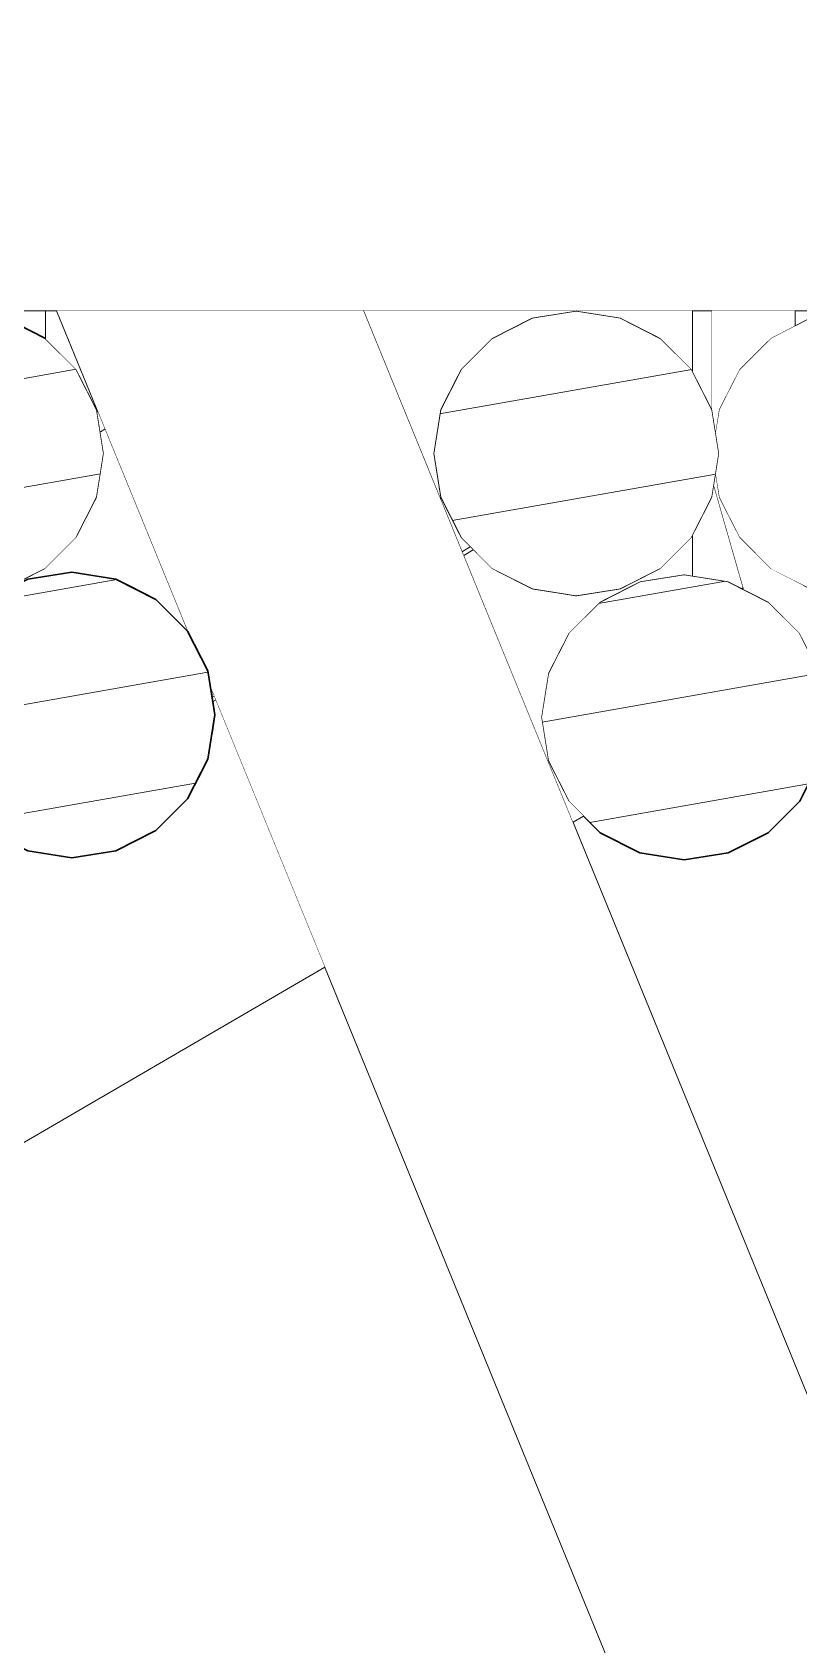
# Model space of a CAD drawing. Header units: millimetres. Extents: x -71878 to 121433, y -67383 to 83273.
# Drawn here: x 14407 to 14729, y -63383 to -62705 of the extents above; entities that cross this region are included whole.
import ezdxf

# ---------------------------------------------------------------- set-up
doc = ezdxf.new("R2010")
doc.units = ezdxf.units.MM
doc.header["$MEASUREMENT"] = 0
doc.set_wipeout_variables(frame=1)
doc.linetypes.add('Wipeout_Contour', pattern=[1000, 0, -1000])
for name, color, linetype in [('COLUMNAS', 7, 'Continuous'), ('Gradas', 7, 'Continuous'), ('Vigas', 7, 'Continuous')]:
    doc.layers.add(name, color=color, linetype=linetype)
for name, color, linetype, lineweight, true_color in [('COLUMNAS_Pluma_Nº__23', 7, 'Continuous', 5, 0x646464), ('Gradas_Pluma_Nº__23', 7, 'Continuous', 5, 0x646464), ('Vigas_Pluma_Nº__23', 7, 'Continuous', 5, 0x646464)]:
    doc.layers.add(name, color=color, linetype=linetype, lineweight=lineweight, true_color=true_color)
doc.layers.add('Vigas_Pluma_Nº__81', color=7, linetype='Continuous', lineweight=30)
pattern_1 = [(10, (-22368.785, -65222.404), (-7.81417, 44.31635), [])]

msp = doc.modelspace()

# ---------------------------------------------------------------- hatches: boundary and pattern name
at = {"layer": 'Vigas', "linetype": 'Continuous', "lineweight": 0, "true_color": 0xffffff}
h = msp.add_hatch(dxfattribs=at)
h.set_pattern_fill('WOOD_0001', style=0, pattern_type=2)
h.set_pattern_definition(pattern_1)
h.paths.add_polyline_path([(14437.246, -62882.404), (14434.309, -62863.863), (14425.787, -62847.137), (14412.513, -62833.863), (14395.787, -62825.341), (14377.246, -62822.404), (14358.705, -62825.341), (14341.979, -62833.863), (14328.705, -62847.137), (14320.182, -62863.863), (14317.246, -62882.404), (14320.182, -62900.945), (14328.705, -62917.671), (14341.979, -62930.945), (14358.705, -62939.468), (14377.246, -62942.404), (14395.787, -62939.468), (14412.513, -62930.945), (14425.787, -62917.671), (14434.309, -62900.945)])
h = msp.add_hatch(dxfattribs=at)
h.set_pattern_fill('WOOD_0001', style=0, pattern_type=2)
h.set_pattern_definition(pattern_1)
h.paths.add_polyline_path([(14695.695, -62882.404), (14692.758, -62863.863), (14684.236, -62847.137), (14670.962, -62833.863), (14654.236, -62825.341), (14635.695, -62822.404), (14617.154, -62825.341), (14600.428, -62833.863), (14587.154, -62847.137), (14578.632, -62863.863), (14575.695, -62882.404), (14578.632, -62900.945), (14587.154, -62917.671), (14600.428, -62930.945), (14617.154, -62939.468), (14635.695, -62942.404), (14654.236, -62939.468), (14670.962, -62930.945), (14684.236, -62917.671), (14692.758, -62900.945)])
h = msp.add_hatch(dxfattribs=at)
h.set_pattern_fill('WOOD_0001', style=0, pattern_type=2)
h.set_pattern_definition(pattern_1)
h.paths.add_polyline_path([(14621.013, -62993.223), (14623.949, -63011.764), (14632.471, -63028.49), (14645.745, -63041.764), (14662.472, -63050.286), (14681.013, -63053.223), (14699.554, -63050.286), (14716.28, -63041.764), (14729.554, -63028.49), (14738.076, -63011.764), (14741.013, -62993.223), (14738.076, -62974.682), (14729.554, -62957.956), (14716.28, -62944.682), (14699.554, -62936.16), (14681.013, -62933.223), (14662.472, -62936.16), (14645.745, -62944.682), (14632.471, -62957.956), (14623.949, -62974.682)])

# ---------------------------------------------------------------- linework, layer by layer
at = {"layer": 'Vigas_Pluma_Nº__81', "linetype": 'Continuous', "flags": 128}
for points in [[(14317.246, -62882.404), (14320.182, -62900.945), (14328.705, -62917.671), (14341.979, -62930.945), (14358.705, -62939.468), (14377.246, -62942.404), (14395.787, -62939.468), (14412.513, -62930.945), (14425.787, -62917.671), (14434.309, -62900.945), (14437.246, -62882.404), (14434.309, -62863.863), (14425.787, -62847.137), (14412.513, -62833.863), (14395.787, -62825.341), (14377.246, -62822.404), (14358.705, -62825.341), (14341.979, -62833.863), (14328.705, -62847.137), (14320.182, -62863.863)], [(14578.632, -62900.945), (14587.154, -62917.671), (14600.428, -62930.945), (14617.154, -62939.468), (14635.695, -62942.404), (14654.236, -62939.468), (14670.962, -62930.945), (14684.236, -62917.671), (14692.758, -62900.945), (14695.695, -62882.404), (14692.758, -62863.863), (14684.236, -62847.137), (14670.962, -62833.863), (14654.236, -62825.341), (14635.695, -62822.404), (14617.154, -62825.341), (14600.428, -62833.863), (14587.154, -62847.137), (14578.632, -62863.863), (14575.695, -62882.404)], [(14623.949, -63011.764), (14632.471, -63028.49), (14645.745, -63041.764), (14662.472, -63050.286), (14681.013, -63053.223), (14699.554, -63050.286), (14716.28, -63041.764), (14729.554, -63028.49), (14738.076, -63011.764), (14741.013, -62993.223), (14738.076, -62974.682), (14729.554, -62957.956), (14716.28, -62944.682), (14699.554, -62936.16), (14681.013, -62933.223), (14662.472, -62936.16), (14645.745, -62944.682), (14632.471, -62957.956), (14623.949, -62974.682), (14621.013, -62993.223)]]:
    msp.add_lwpolyline(points, close=True, dxfattribs=at)

# ---------------------------------------------------------------- next in the draw order: wipeouts: each hides what was drawn before it
at = {"color": 254, "linetype": 'Wipeout_Contour', "lineweight": 0, "ltscale": 184333.591152}
msp.add_wipeout([(14412.758, -62834.109), (14425.787, -62847.137), (14434.309, -62863.863), (14417.368, -62822.404), (14412.758, -62822.404)], dxfattribs=at).dxf.layer = 'Gradas'
at = {"color": 254, "linetype": 'Wipeout_Contour', "lineweight": 0, "ltscale": 148535.952728}
msp.add_wipeout([(14684.504, -62822.404), (14684.504, -62847.663), (14692.758, -62863.863), (14692.758, -62822.404)], dxfattribs=at).dxf.layer = 'Gradas'

# ---------------------------------------------------------------- next in the draw order: linework, layer by layer
at = {"layer": 'Gradas_Pluma_Nº__23', "linetype": 'Continuous'}
for p, q in [((14412.758, -62834.109), (14412.758, -62822.404)), ((14692.758, -62863.863), (14692.758, -62822.404))]:
    msp.add_line(p, q, dxfattribs=at)

# ---------------------------------------------------------------- next in the draw order: wipeouts: each hides what was drawn before it
at = {"color": 254, "linetype": 'Wipeout_Contour', "lineweight": 0, "ltscale": 110636.382917}
msp.add_wipeout([(14434.309, -62863.863), (14434.501, -62865.074), (14434.804, -62865.074)], dxfattribs=at).dxf.layer = 'Gradas'

# ---------------------------------------------------------------- next in the draw order: linework, layer by layer
at = {"layer": 'Gradas_Pluma_Nº__23', "linetype": 'Continuous'}
msp.add_line((14434.501, -62865.074), (14434.804, -62865.074), dxfattribs=at)

# ---------------------------------------------------------------- next in the draw order: wipeouts: each hides what was drawn before it
at = {"color": 254, "linetype": 'Wipeout_Contour', "lineweight": 0, "ltscale": 818182.584401}
msp.add_wipeout([(14695.695, -62863.863), (14694.227, -62873.134), (14695.695, -62882.404), (14694.227, -62891.675), (14695.695, -62900.945), (14704.217, -62917.671), (14717.491, -62930.945), (14734.217, -62939.468), (14752.758, -62942.404), (14771.299, -62939.468), (14788.025, -62930.945), (14801.299, -62917.671), (14809.822, -62900.945), (14812.758, -62882.404), (14809.822, -62863.863), (14801.299, -62847.137), (14788.025, -62833.863), (14771.299, -62825.341), (14752.758, -62822.404), (14734.217, -62825.341), (14717.491, -62833.863), (14704.217, -62847.137)], dxfattribs=at).dxf.layer = 'Vigas'

# ---------------------------------------------------------------- next in the draw order: linework, layer by layer
at = {"layer": 'Vigas_Pluma_Nº__23', "linetype": 'Continuous'}
for p, q in [((14734.217, -62825.341), (14717.491, -62833.863)), ((14717.491, -62833.863), (14704.217, -62847.137)), ((14704.217, -62847.137), (14695.695, -62863.863)), ((14695.695, -62863.863), (14694.227, -62873.134)), ((14694.227, -62891.675), (14695.695, -62900.945)), ((14695.695, -62900.945), (14704.217, -62917.671)), ((14704.217, -62917.671), (14717.491, -62930.945)), ((14717.491, -62930.945), (14734.217, -62939.468))]:
    msp.add_line(p, q, dxfattribs=at)

# ---------------------------------------------------------------- next in the draw order: wipeouts: each hides what was drawn before it
at = {"color": 254, "linetype": 'Wipeout_Contour', "lineweight": 0, "ltscale": 372174.186369}
msp.add_wipeout([(14714.415, -62927.869), (14720.424, -62948.827), (14729.554, -62957.956), (14738.076, -62974.682), (14741.013, -62993.223), (14738.217, -63010.876), (15007.984, -63951.667), (15054.281, -64064.965), (14731.093, -62937.876), (14717.491, -62930.945)], dxfattribs=at).dxf.layer = 'COLUMNAS'
at = {"color": 254, "linetype": 'Wipeout_Contour', "lineweight": 0, "ltscale": 129542.412977}
msp.add_wipeout([(3263.42, -62822.404), (16584.026, -62822.404), (16584.026, -62819.468), (3263.42, -62819.468)], dxfattribs=at).dxf.layer = 'Vigas'

# ---------------------------------------------------------------- next in the draw order: wipeouts: each hides what was drawn before it
at = {"color": 254, "linetype": 'Wipeout_Contour', "lineweight": 0, "ltscale": 222901.971034}
msp.add_wipeout([(14700.575, -62910.524), (14709.359, -62941.156), (14716.28, -62944.682), (14720.424, -62948.827), (14714.415, -62927.869), (14704.217, -62917.671)], dxfattribs=at).dxf.layer = 'COLUMNAS'
at = {"color": 254, "linetype": 'Wipeout_Contour', "lineweight": 0, "ltscale": 129544.190008}
msp.add_wipeout([(3263.42, -62819.468), (16584.026, -62819.468), (16584.026, -62810.946), (3263.42, -62810.946)], dxfattribs=at).dxf.layer = 'Vigas'

# ---------------------------------------------------------------- next in the draw order: linework, layer by layer
at = {"layer": 'Vigas_Pluma_Nº__23', "linetype": 'Continuous'}
msp.add_line((16584.026, -62822.404), (3263.42, -62822.404), dxfattribs=at)

# ---------------------------------------------------------------- next in the draw order: wipeouts: each hides what was drawn before it
at = {"color": 254, "linetype": 'Wipeout_Contour', "lineweight": 0, "ltscale": 222843.556557}
msp.add_wipeout([(14693.476, -62896.417), (14705.781, -62939.333), (14709.359, -62941.156), (14700.575, -62910.524), (14695.695, -62900.945), (14694.227, -62891.675)], dxfattribs=at).dxf.layer = 'COLUMNAS'
at = {"color": 254, "linetype": 'Wipeout_Contour', "lineweight": 0, "ltscale": 129547.581528}
msp.add_wipeout([(16584.026, -62797.671), (3263.42, -62797.671), (3263.42, -62810.945), (16584.026, -62810.945)], dxfattribs=at).dxf.layer = 'Vigas'

# ---------------------------------------------------------------- next in the draw order: linework, layer by layer
at = {"layer": 'COLUMNAS_Pluma_Nº__23', "linetype": 'Continuous'}
msp.add_line((14693.476, -62896.417), (14705.781, -62939.333), dxfattribs=at)

# ---------------------------------------------------------------- next in the draw order: wipeouts: each hides what was drawn before it
at = {"color": 254, "linetype": 'Wipeout_Contour', "lineweight": 0, "ltscale": 129552.273769}
msp.add_wipeout([(3263.42, -62797.672), (16584.026, -62797.672), (16584.026, -62780.945), (3263.42, -62780.945)], dxfattribs=at).dxf.layer = 'Vigas'

# ---------------------------------------------------------------- next in the draw order: wipeouts: each hides what was drawn before it
at = {"color": 254, "linetype": 'Wipeout_Contour', "lineweight": 0, "ltscale": 149393.337749}
msp.add_wipeout([(14537.418, -62822.404), (14524.34, -62822.404), (15341.593, -64822.404), (15354.671, -64822.404)], dxfattribs=at).dxf.layer = 'COLUMNAS'
at = {"color": 254, "linetype": 'Wipeout_Contour', "lineweight": 0, "ltscale": 129557.825764}
msp.add_wipeout([(3263.42, -62762.404), (3263.42, -62780.945), (16584.026, -62780.945), (16584.026, -62762.404)], dxfattribs=at).dxf.layer = 'Vigas'

# ---------------------------------------------------------------- next in the draw order: wipeouts: each hides what was drawn before it
at = {"color": 254, "linetype": 'Wipeout_Contour', "lineweight": 0, "ltscale": 149332.792613}
msp.add_wipeout([(14524.34, -62822.404), (14507.113, -62822.404), (15324.366, -64822.404), (15341.593, -64822.404)], dxfattribs=at).dxf.layer = 'COLUMNAS'
at = {"color": 254, "linetype": 'Wipeout_Contour', "lineweight": 0, "ltscale": 129563.705318}
msp.add_wipeout([(16584.026, -62743.863), (3263.42, -62743.863), (3263.42, -62762.404), (16584.026, -62762.404)], dxfattribs=at).dxf.layer = 'Vigas'

# ---------------------------------------------------------------- next in the draw order: wipeouts: each hides what was drawn before it
at = {"color": 254, "linetype": 'Wipeout_Contour', "lineweight": 0, "ltscale": 149434.746809}
msp.add_wipeout([(14545.067, -62822.404), (14537.418, -62822.404), (15354.671, -64822.404), (15362.32, -64822.404)], dxfattribs=at).dxf.layer = 'COLUMNAS'
at = {"color": 254, "linetype": 'Wipeout_Contour', "lineweight": 0, "ltscale": 129569.336894}
msp.add_wipeout([(3263.42, -62743.863), (16584.026, -62743.863), (16584.026, -62727.137), (3263.42, -62727.137)], dxfattribs=at).dxf.layer = 'Vigas'

# ---------------------------------------------------------------- next in the draw order: wipeouts: each hides what was drawn before it
at = {"color": 254, "linetype": 'Wipeout_Contour', "lineweight": 0, "ltscale": 149259.037866}
msp.add_wipeout([(14487.423, -62822.404), (15304.676, -64822.404), (15324.366, -64822.404), (14507.113, -62822.404)], dxfattribs=at).dxf.layer = 'COLUMNAS'
at = {"color": 254, "linetype": 'Wipeout_Contour', "lineweight": 0, "ltscale": 129574.157953}
msp.add_wipeout([(16584.026, -62713.863), (3263.42, -62713.863), (3263.42, -62727.137), (16584.026, -62727.137)], dxfattribs=at).dxf.layer = 'Vigas'

# ---------------------------------------------------------------- next in the draw order: wipeouts: each hides what was drawn before it
at = {"color": 254, "linetype": 'Wipeout_Contour', "lineweight": 0, "ltscale": 149179.293267}
msp.add_wipeout([(14467.197, -62822.404), (15284.45, -64822.404), (15304.676, -64822.404), (14487.423, -62822.404)], dxfattribs=at).dxf.layer = 'COLUMNAS'
at = {"color": 254, "linetype": 'Wipeout_Contour', "lineweight": 0, "ltscale": 129577.678238}
msp.add_wipeout([(3263.42, -62705.341), (3263.42, -62713.863), (16584.026, -62713.863), (16584.026, -62705.341)], dxfattribs=at).dxf.layer = 'Vigas'

# ---------------------------------------------------------------- next in the draw order: wipeouts: each hides what was drawn before it
at = {"color": 254, "linetype": 'Wipeout_Contour', "lineweight": 0, "ltscale": 149101.364822}
msp.add_wipeout([(14448.416, -62822.404), (15265.669, -64822.404), (15284.45, -64822.404), (14467.197, -62822.404)], dxfattribs=at).dxf.layer = 'COLUMNAS'

# ---------------------------------------------------------------- next in the draw order: wipeouts: each hides what was drawn before it
at = {"color": 254, "linetype": 'Wipeout_Contour', "lineweight": 0, "ltscale": 149032.880642}
msp.add_wipeout([(14432.918, -62822.404), (15250.171, -64822.404), (15265.669, -64822.404), (14448.416, -62822.404)], dxfattribs=at).dxf.layer = 'COLUMNAS'

# ---------------------------------------------------------------- next in the draw order: wipeouts: each hides what was drawn before it
at = {"color": 254, "linetype": 'Wipeout_Contour', "lineweight": 0, "ltscale": 148980.544407}
msp.add_wipeout([(14432.918, -62822.404), (14422.219, -62822.404), (15239.472, -64822.404), (15250.171, -64822.404)], dxfattribs=at).dxf.layer = 'COLUMNAS'

# ---------------------------------------------------------------- next in the draw order: wipeouts: each hides what was drawn before it
at = {"color": 254, "linetype": 'Wipeout_Contour', "lineweight": 0, "ltscale": 259698.675297}
msp.add_wipeout([(14417.368, -62822.404), (14472.369, -62957.003), (14480.891, -62973.729), (14481.959, -62980.473), (15234.621, -64822.404), (15239.472, -64822.404), (14422.219, -62822.404)], dxfattribs=at).dxf.layer = 'COLUMNAS'

# ---------------------------------------------------------------- next in the draw order: linework, layer by layer
at = {"layer": 'COLUMNAS_Pluma_Nº__23', "linetype": 'Continuous'}
msp.add_line((14417.368, -62822.404), (14472.369, -62957.003), dxfattribs=at)

# ---------------------------------------------------------------- next in the draw order: wipeouts: each hides what was drawn before it
at = {"color": 254, "linetype": 'Wipeout_Contour', "lineweight": 0, "ltscale": 149452.966374}
msp.add_wipeout([(14546.538, -62822.404), (14545.067, -62822.404), (15362.32, -64822.404), (15363.791, -64822.404)], dxfattribs=at).dxf.layer = 'COLUMNAS'
at = {"color": 254, "linetype": 'Wipeout_Contour', "lineweight": 0, "ltscale": 180976.947314}
msp.add_wipeout([(14401.652, -63047.481), (12832.657, -63962.732), (12836.245, -63976.006), (14420.649, -63051.767), (14405.287, -63049.333)], dxfattribs=at).dxf.layer = 'Vigas'

# ---------------------------------------------------------------- next in the draw order: linework, layer by layer
at = {"layer": 'COLUMNAS_Pluma_Nº__23', "linetype": 'Continuous'}
for p, q in [((14546.538, -62822.404), (15363.791, -64822.404)), ((14481.959, -62980.473), (15234.621, -64822.404))]:
    msp.add_line(p, q, dxfattribs=at)

# ---------------------------------------------------------------- next in the draw order: wipeouts: each hides what was drawn before it
at = {"color": 254, "linetype": 'Wipeout_Contour', "lineweight": 0, "ltscale": 147521.519596}
msp.add_wipeout([(14435.621, -62872.144), (14435.805, -62873.308), (14437.714, -62872.195), (14437.276, -62871.124)], dxfattribs=at).dxf.layer = 'Vigas'

# ---------------------------------------------------------------- next in the draw order: wipeouts: each hides what was drawn before it
at = {"color": 254, "linetype": 'Wipeout_Contour', "lineweight": 0, "ltscale": 111009.810702}
msp.add_wipeout([(14572.154, -62822.404), (14546.538, -62822.404), (14551.468, -62834.471)], dxfattribs=at).dxf.layer = 'Vigas'
at = {"color": 254, "linetype": 'Wipeout_Contour', "lineweight": 0, "ltscale": 111437.460093}
msp.add_wipeout([(14713.024, -62822.404), (14692.758, -62822.404), (14692.758, -62834.902)], dxfattribs=at).dxf.layer = 'Vigas'
at = {"color": 254, "linetype": 'Wipeout_Contour', "lineweight": 0, "ltscale": 148511.397839}
msp.add_wipeout([(14684.504, -62838.524), (14678.895, -62841.796), (14684.236, -62847.137), (14684.504, -62847.663)], dxfattribs=at).dxf.layer = 'Vigas'
at = {"color": 254, "linetype": 'Wipeout_Contour', "lineweight": 0, "ltscale": 147518.666348}
msp.add_wipeout([(14434.501, -62865.074), (14435.621, -62872.144), (14437.276, -62871.124), (14434.804, -62865.074)], dxfattribs=at).dxf.layer = 'Vigas'
at = {"color": 254, "linetype": 'Wipeout_Contour', "lineweight": 0, "ltscale": 111060.545962}
msp.add_wipeout([(14578.413, -62900.411), (14578.632, -62900.945), (14578.536, -62900.339)], dxfattribs=at).dxf.layer = 'Vigas'
at = {"color": 254, "linetype": 'Wipeout_Contour', "lineweight": 0, "ltscale": 111405.52633}
msp.add_wipeout([(14693.254, -62897.813), (14693.782, -62897.488), (14693.476, -62896.417)], dxfattribs=at).dxf.layer = 'Vigas'
at = {"color": 254, "linetype": 'Wipeout_Contour', "lineweight": 0, "ltscale": 148120.977815}
msp.add_wipeout([(14587.861, -62923.533), (14588.541, -62925.196), (14592.417, -62922.935), (14591.116, -62921.634)], dxfattribs=at).dxf.layer = 'Vigas'
at = {"color": 254, "linetype": 'Wipeout_Contour', "lineweight": 0, "ltscale": 147680.097156}
msp.add_wipeout([(14482.66, -62984.9), (14482.959, -62986.786), (14484.234, -62986.041), (14483.555, -62984.378)], dxfattribs=at).dxf.layer = 'Vigas'

# ---------------------------------------------------------------- next in the draw order: wipeouts: each hides what was drawn before it
at = {"color": 254, "linetype": 'Wipeout_Contour', "lineweight": 0, "ltscale": 148071.458312}
msp.add_wipeout([(14572.154, -62822.404), (14551.468, -62834.471), (14557.858, -62850.107), (14605.349, -62822.404)], dxfattribs=at).dxf.layer = 'Vigas'
at = {"color": 254, "linetype": 'Wipeout_Contour', "lineweight": 0, "ltscale": 297243.295601}
msp.add_wipeout([(14692.758, -62834.902), (14692.758, -62854.553), (14703.958, -62847.646), (14704.217, -62847.137), (14717.491, -62833.863), (14727.606, -62828.71), (14727.606, -62822.404), (14713.024, -62822.404)], dxfattribs=at).dxf.layer = 'Vigas'
at = {"color": 254, "linetype": 'Wipeout_Contour', "lineweight": 0, "ltscale": 147523.325502}
msp.add_wipeout([(14435.805, -62873.308), (14436.298, -62876.42), (14438.835, -62874.94), (14437.714, -62872.195)], dxfattribs=at).dxf.layer = 'Vigas'
at = {"color": 254, "linetype": 'Wipeout_Contour', "lineweight": 0, "ltscale": 222793.279504}
msp.add_wipeout([(14684.504, -62917.146), (14684.504, -62922.861), (14698.571, -62914.186), (14693.782, -62897.488), (14693.254, -62897.813), (14692.758, -62900.945)], dxfattribs=at).dxf.layer = 'Vigas'
at = {"color": 254, "linetype": 'Wipeout_Contour', "lineweight": 0, "ltscale": 148125.764416}
msp.add_wipeout([(14588.541, -62925.196), (14589.663, -62927.941), (14594.564, -62925.082), (14592.417, -62922.935)], dxfattribs=at).dxf.layer = 'Vigas'
at = {"color": 254, "linetype": 'Wipeout_Contour', "lineweight": 0, "ltscale": 147682.136242}
msp.add_wipeout([(14484.234, -62986.041), (14482.959, -62986.786), (14483.452, -62989.898), (14485.356, -62988.787)], dxfattribs=at).dxf.layer = 'Vigas'

# ---------------------------------------------------------------- next in the draw order: linework, layer by layer
at = {"layer": 'Vigas_Pluma_Nº__23', "linetype": 'Continuous'}
msp.add_line((14727.606, -62822.404), (14727.606, -62828.71), dxfattribs=at)

# ---------------------------------------------------------------- next in the draw order: wipeouts: each hides what was drawn before it
at = {"color": 254, "linetype": 'Wipeout_Contour', "lineweight": 0, "ltscale": 296314.247529}
msp.add_wipeout([(14557.858, -62850.108), (14564.941, -62867.441), (14581.828, -62857.59), (14587.154, -62847.137), (14600.428, -62833.863), (14617.154, -62825.341), (14635.695, -62822.404), (14605.349, -62822.404)], dxfattribs=at).dxf.layer = 'Vigas'
at = {"color": 254, "linetype": 'Wipeout_Contour', "lineweight": 0, "ltscale": 185700.285163}
msp.add_wipeout([(14692.758, -62854.553), (14692.758, -62863.863), (14694.227, -62873.134), (14695.695, -62863.863), (14703.958, -62847.646)], dxfattribs=at).dxf.layer = 'Vigas'
at = {"color": 254, "linetype": 'Wipeout_Contour', "lineweight": 0, "ltscale": 184408.020158}
msp.add_wipeout([(14438.835, -62874.94), (14436.298, -62876.42), (14437.246, -62882.404), (14436.665, -62886.073), (14442.091, -62882.907)], dxfattribs=at).dxf.layer = 'Vigas'
at = {"color": 254, "linetype": 'Wipeout_Contour', "lineweight": 0, "ltscale": 185659.965293}
msp.add_wipeout([(14698.571, -62914.186), (14684.504, -62922.861), (14684.504, -62933.776), (14690.542, -62934.732), (14702.37, -62927.438)], dxfattribs=at).dxf.layer = 'Vigas'
at = {"color": 254, "linetype": 'Wipeout_Contour', "lineweight": 0, "ltscale": 185177.300867}
msp.add_wipeout([(14594.564, -62925.082), (14589.663, -62927.941), (14592.918, -62935.908), (14600.961, -62931.217), (14600.428, -62930.945)], dxfattribs=at).dxf.layer = 'Vigas'
at = {"color": 254, "linetype": 'Wipeout_Contour', "lineweight": 0, "ltscale": 184605.10848}
msp.add_wipeout([(14483.828, -62992.27), (14482.558, -63000.286), (14488.612, -62996.754), (14485.356, -62988.787), (14483.452, -62989.898)], dxfattribs=at).dxf.layer = 'Vigas'

# ---------------------------------------------------------------- next in the draw order: linework, layer by layer
at = {"layer": 'Vigas_Pluma_Nº__23', "linetype": 'Continuous'}
for p, q in [((14435.805, -62873.308), (14437.714, -62872.195)), ((14592.417, -62922.935), (14588.541, -62925.196)), ((14484.234, -62986.041), (14482.959, -62986.786))]:
    msp.add_line(p, q, dxfattribs=at)

# ---------------------------------------------------------------- next in the draw order: wipeouts: each hides what was drawn before it
at = {"color": 254, "linetype": 'Wipeout_Contour', "lineweight": 0, "ltscale": 111257.874327}
msp.add_wipeout([(14635.695, -62822.404), (14640.768, -62823.208), (14642.146, -62822.404)], dxfattribs=at).dxf.layer = 'Vigas'
at = {"color": 254, "linetype": 'Wipeout_Contour', "lineweight": 0, "ltscale": 222108.764601}
msp.add_wipeout([(14581.828, -62857.59), (14564.941, -62867.441), (14572.024, -62884.774), (14575.728, -62882.613), (14575.695, -62882.404), (14578.632, -62863.863)], dxfattribs=at).dxf.layer = 'Vigas'
at = {"color": 254, "linetype": 'Wipeout_Contour', "lineweight": 0, "ltscale": 184405.539452}
msp.add_wipeout([(14432.955, -62903.604), (14447.162, -62895.317), (14442.091, -62882.907), (14436.665, -62886.073), (14434.309, -62900.945)], dxfattribs=at).dxf.layer = 'Vigas'
at = {"color": 254, "linetype": 'Wipeout_Contour', "lineweight": 0, "ltscale": 111374.218486}
msp.add_wipeout([(14684.454, -62917.244), (14684.504, -62917.214), (14684.504, -62917.146)], dxfattribs=at).dxf.layer = 'Vigas'
at = {"color": 254, "linetype": 'Wipeout_Contour', "lineweight": 0, "ltscale": 185695.341552}
msp.add_wipeout([(14702.37, -62927.438), (14690.542, -62934.732), (14699.554, -62936.16), (14702.242, -62937.529), (14704.81, -62935.946)], dxfattribs=at).dxf.layer = 'Vigas'
at = {"color": 254, "linetype": 'Wipeout_Contour', "lineweight": 0, "ltscale": 148164.382123}
msp.add_wipeout([(14600.961, -62931.217), (14592.918, -62935.908), (14597.989, -62948.318), (14615.022, -62938.382)], dxfattribs=at).dxf.layer = 'Vigas'
at = {"color": 254, "linetype": 'Wipeout_Contour', "lineweight": 0, "ltscale": 184599.138213}
msp.add_wipeout([(14476.675, -63019.084), (14493.683, -63009.163), (14488.612, -62996.754), (14482.558, -63000.286), (14480.891, -63010.811)], dxfattribs=at).dxf.layer = 'Vigas'

# ---------------------------------------------------------------- next in the draw order: wipeouts: each hides what was drawn before it
at = {"color": 254, "linetype": 'Wipeout_Contour', "lineweight": 0, "ltscale": 185513.046471}
msp.add_wipeout([(14642.146, -62822.404), (14640.768, -62823.208), (14654.236, -62825.341), (14664.737, -62830.691), (14678.943, -62822.404)], dxfattribs=at).dxf.layer = 'Vigas'
at = {"color": 254, "linetype": 'Wipeout_Contour', "lineweight": 0, "ltscale": 148116.327239}
msp.add_wipeout([(14586.74, -62920.787), (14587.861, -62923.533), (14591.116, -62921.634), (14588.969, -62919.487)], dxfattribs=at).dxf.layer = 'Vigas'
at = {"color": 254, "linetype": 'Wipeout_Contour', "lineweight": 0, "ltscale": 222346.731268}
msp.add_wipeout([(14597.989, -62948.318), (14604.379, -62963.954), (14643.418, -62941.181), (14635.695, -62942.404), (14617.154, -62939.468), (14615.022, -62938.382)], dxfattribs=at).dxf.layer = 'Vigas'
at = {"color": 254, "linetype": 'Wipeout_Contour', "lineweight": 0, "ltscale": 148573.761565}
msp.add_wipeout([(14702.242, -62937.529), (14705.305, -62939.09), (14705.651, -62938.877), (14704.81, -62935.946)], dxfattribs=at).dxf.layer = 'Vigas'
at = {"color": 254, "linetype": 'Wipeout_Contour', "lineweight": 0, "ltscale": 147678.291304}
msp.add_wipeout([(14482.433, -62981.633), (14482.167, -62981.788), (14482.66, -62984.9), (14483.555, -62984.378)], dxfattribs=at).dxf.layer = 'Vigas'
at = {"color": 254, "linetype": 'Wipeout_Contour', "lineweight": 0, "ltscale": 365614.01228}
msp.add_wipeout([(12836.245, -63976.006), (12840.767, -63992.732), (14500.072, -63024.8), (14493.683, -63009.163), (14476.675, -63019.084), (14472.369, -63027.537), (14459.095, -63040.811), (14442.369, -63049.333), (14423.828, -63052.27), (14420.649, -63051.767)], dxfattribs=at).dxf.layer = 'Vigas'

# ---------------------------------------------------------------- next in the draw order: linework, layer by layer
at = {"layer": 'Vigas_Pluma_Nº__23', "linetype": 'Continuous'}
msp.add_line((14705.305, -62939.09), (14705.651, -62938.877), dxfattribs=at)

# ---------------------------------------------------------------- next in the draw order: wipeouts: each hides what was drawn before it
at = {"color": 254, "linetype": 'Wipeout_Contour', "lineweight": 0, "ltscale": 222736.914609}
msp.add_wipeout([(14678.943, -62822.404), (14664.737, -62830.691), (14670.962, -62833.863), (14678.895, -62841.796), (14684.504, -62838.524), (14684.504, -62822.404)], dxfattribs=at).dxf.layer = 'Vigas'
at = {"color": 254, "linetype": 'Wipeout_Contour', "lineweight": 0, "ltscale": 185134.070242}
msp.add_wipeout([(14584.408, -62912.281), (14583.484, -62912.82), (14586.74, -62920.787), (14588.969, -62919.487), (14587.154, -62917.671)], dxfattribs=at).dxf.layer = 'Vigas'
at = {"color": 254, "linetype": 'Wipeout_Contour', "lineweight": 0, "ltscale": 519311.867024}
msp.add_wipeout([(14643.418, -62941.181), (14604.379, -62963.954), (14611.462, -62981.288), (14624.441, -62973.716), (14632.471, -62957.956), (14645.745, -62944.682), (14662.471, -62936.16), (14681.013, -62933.223), (14684.504, -62933.776), (14684.504, -62917.214), (14684.454, -62917.244), (14684.236, -62917.671), (14670.962, -62930.945), (14654.236, -62939.468)], dxfattribs=at).dxf.layer = 'Vigas'
at = {"color": 254, "linetype": 'Wipeout_Contour', "lineweight": 0, "ltscale": 110757.203606}
msp.add_wipeout([(14481.959, -62980.473), (14482.167, -62981.788), (14482.433, -62981.633)], dxfattribs=at).dxf.layer = 'Vigas'
at = {"color": 254, "linetype": 'Wipeout_Contour', "lineweight": 0, "ltscale": 144341.036729}
msp.add_wipeout([(14500.072, -63024.8), (12840.767, -63992.732), (12845.78, -64011.273), (14507.155, -63042.133)], dxfattribs=at).dxf.layer = 'Vigas'

# ---------------------------------------------------------------- next in the draw order: linework, layer by layer
at = {"layer": 'Vigas_Pluma_Nº__23', "linetype": 'Continuous'}
for p, q in [((14684.504, -62822.404), (14684.504, -62838.524)), ((14684.504, -62838.524), (14684.504, -62847.663)), ((14684.504, -62917.214), (14684.504, -62917.146)), ((14684.504, -62933.776), (14684.504, -62917.214)), ((14587.861, -62923.533), (14591.116, -62921.634)), ((14482.66, -62984.9), (14483.555, -62984.378))]:
    msp.add_line(p, q, dxfattribs=at)

# ---------------------------------------------------------------- next in the draw order: wipeouts: each hides what was drawn before it
at = {"color": 254, "linetype": 'Wipeout_Contour', "lineweight": 0, "ltscale": 111069.612611}
msp.add_wipeout([(14578.632, -62900.945), (14583.484, -62912.82), (14584.408, -62912.281)], dxfattribs=at).dxf.layer = 'Vigas'
at = {"color": 254, "linetype": 'Wipeout_Contour', "lineweight": 0, "ltscale": 222337.82355}
msp.add_wipeout([(14624.441, -62973.716), (14611.462, -62981.288), (14618.544, -62998.621), (14621.586, -62996.847), (14621.013, -62993.223), (14623.949, -62974.682)], dxfattribs=at).dxf.layer = 'Vigas'
at = {"color": 254, "linetype": 'Wipeout_Contour', "lineweight": 0, "ltscale": 144361.876233}
msp.add_wipeout([(12845.78, -64011.273), (12850.792, -64029.814), (14514.238, -63059.467), (14507.155, -63042.133)], dxfattribs=at).dxf.layer = 'Vigas'

# ---------------------------------------------------------------- next in the draw order: wipeouts: each hides what was drawn before it
at = {"color": 254, "linetype": 'Wipeout_Contour', "lineweight": 0, "ltscale": 148072.980241}
msp.add_wipeout([(14572.024, -62884.774), (14578.413, -62900.411), (14578.536, -62900.339), (14575.728, -62882.613)], dxfattribs=at).dxf.layer = 'Vigas'
at = {"color": 254, "linetype": 'Wipeout_Contour', "lineweight": 0, "ltscale": 185288.690845}
msp.add_wipeout([(14618.544, -62998.621), (14624.934, -63014.258), (14625.154, -63014.129), (14623.949, -63011.764), (14621.586, -62996.847)], dxfattribs=at).dxf.layer = 'Vigas'
at = {"color": 254, "linetype": 'Wipeout_Contour', "lineweight": 0, "ltscale": 144381.729148}
msp.add_wipeout([(12850.792, -64029.814), (12855.314, -64046.541), (14520.628, -63075.103), (14514.238, -63059.467)], dxfattribs=at).dxf.layer = 'Vigas'

# ---------------------------------------------------------------- next in the draw order: wipeouts: each hides what was drawn before it
at = {"color": 254, "linetype": 'Wipeout_Contour', "lineweight": 0, "ltscale": 148248.506319}
msp.add_wipeout([(14624.934, -63014.258), (14630.005, -63026.667), (14631.19, -63025.975), (14625.154, -63014.129)], dxfattribs=at).dxf.layer = 'Vigas'
at = {"color": 254, "linetype": 'Wipeout_Contour', "lineweight": 0, "ltscale": 144398.642372}
msp.add_wipeout([(12855.314, -64046.541), (12858.903, -64059.814), (14525.698, -63087.513), (14520.628, -63075.103)], dxfattribs=at).dxf.layer = 'Vigas'

# ---------------------------------------------------------------- next in the draw order: wipeouts: each hides what was drawn before it
at = {"color": 254, "linetype": 'Wipeout_Contour', "lineweight": 0, "ltscale": 185332.542587}
msp.add_wipeout([(14630.005, -63026.667), (14633.26, -63034.634), (14636.643, -63032.661), (14632.471, -63028.49), (14631.19, -63025.975)], dxfattribs=at).dxf.layer = 'Vigas'
at = {"color": 254, "linetype": 'Wipeout_Contour', "lineweight": 0, "ltscale": 144410.945146}
msp.add_wipeout([(12858.903, -64059.814), (12861.207, -64068.337), (14528.954, -63095.48), (14525.698, -63087.513)], dxfattribs=at).dxf.layer = 'Vigas'

# ---------------------------------------------------------------- next in the draw order: wipeouts: each hides what was drawn before it
at = {"color": 254, "linetype": 'Wipeout_Contour', "lineweight": 0, "ltscale": 148276.814957}
msp.add_wipeout([(14636.643, -63032.661), (14633.26, -63034.634), (14634.382, -63037.38), (14638.79, -63034.808)], dxfattribs=at).dxf.layer = 'Vigas'
at = {"color": 254, "linetype": 'Wipeout_Contour', "lineweight": 0, "ltscale": 144417.417875}
msp.add_wipeout([(14528.954, -63095.48), (12861.207, -64068.337), (12862.001, -64071.273), (14530.076, -63098.225)], dxfattribs=at).dxf.layer = 'Vigas'

# ---------------------------------------------------------------- next in the draw order: linework, layer by layer
at = {"layer": 'Vigas_Pluma_Nº__23', "linetype": 'Continuous'}
for p, q in [((14638.79, -63034.808), (14634.382, -63037.38)), ((14530.076, -63098.225), (12862.001, -64071.273))]:
    msp.add_line(p, q, dxfattribs=at)

# ---------------------------------------------------------------- next in the draw order: wipeouts: each hides what was drawn before it
at = {"color": 254, "linetype": 'Wipeout_Contour', "lineweight": 0, "ltscale": 550920.495068}
msp.add_wipeout([(13814.854, -63283.528), (14376.234, -62956.055), (14388.56, -62943.729), (14405.287, -62935.207), (14414.467, -62933.753), (14453.551, -62910.953), (14447.162, -62895.317), (14432.955, -62903.604), (14425.787, -62917.671), (14412.513, -62930.945), (14395.787, -62939.468), (14377.246, -62942.404), (14368.748, -62941.058), (13831.544, -63254.428), (13831.508, -63254.534)], dxfattribs=at).dxf.layer = 'Vigas'

# ---------------------------------------------------------------- next in the draw order: wipeouts: each hides what was drawn before it
at = {"color": 254, "linetype": 'Wipeout_Contour', "lineweight": 0, "ltscale": 221280.987102}
msp.add_wipeout([(14453.551, -62910.953), (14414.467, -62933.753), (14423.828, -62932.27), (14442.369, -62935.207), (14445.786, -62936.948), (14460.634, -62928.287)], dxfattribs=at).dxf.layer = 'Vigas'

# ---------------------------------------------------------------- next in the draw order: wipeouts: each hides what was drawn before it
at = {"color": 254, "linetype": 'Wipeout_Contour', "lineweight": 0, "ltscale": 184493.123071}
msp.add_wipeout([(14460.634, -62928.287), (14445.786, -62936.948), (14459.095, -62943.729), (14463.466, -62948.1), (14467.717, -62945.62)], dxfattribs=at).dxf.layer = 'Vigas'

# ---------------------------------------------------------------- next in the draw order: wipeouts: each hides what was drawn before it
at = {"color": 254, "linetype": 'Wipeout_Contour', "lineweight": 0, "ltscale": 110719.975254}
msp.add_wipeout([(14463.466, -62948.1), (14472.369, -62957.003), (14467.717, -62945.62)], dxfattribs=at).dxf.layer = 'Vigas'

# ---------------------------------------------------------------- next in the draw order: hatches: boundary and pattern name
at = {"layer": 'Vigas', "linetype": 'Continuous', "lineweight": 0, "true_color": 0xffffff}
h = msp.add_hatch(dxfattribs=at)
h.set_pattern_fill('WOOD_0001', style=0, pattern_type=2)
h.set_pattern_definition(pattern_1)
h.paths.add_polyline_path([(14363.828, -62992.27), (14366.764, -63010.811), (14375.287, -63027.537), (14388.56, -63040.811), (14405.287, -63049.333), (14423.828, -63052.27), (14442.369, -63049.333), (14459.095, -63040.811), (14472.369, -63027.537), (14480.891, -63010.811), (14483.828, -62992.27), (14480.891, -62973.729), (14472.369, -62957.003), (14459.095, -62943.729), (14442.369, -62935.207), (14423.828, -62932.27), (14405.287, -62935.207), (14388.56, -62943.729), (14375.287, -62957.003), (14366.764, -62973.729)])

# ---------------------------------------------------------------- next in the draw order: linework, layer by layer
at = {"layer": 'Vigas_Pluma_Nº__81', "linetype": 'Continuous', "flags": 128}
msp.add_lwpolyline([(14366.764, -63010.811), (14375.287, -63027.537), (14388.56, -63040.811), (14405.287, -63049.333), (14423.828, -63052.27), (14442.369, -63049.333), (14459.095, -63040.811), (14472.369, -63027.537), (14480.891, -63010.811), (14483.828, -62992.27), (14480.891, -62973.729), (14472.369, -62957.003), (14459.095, -62943.729), (14442.369, -62935.207), (14423.828, -62932.27), (14405.287, -62935.207), (14388.56, -62943.729), (14375.287, -62957.003), (14366.764, -62973.729), (14363.828, -62992.27)], close=True, dxfattribs=at)

doc.saveas('drawing.dxf')
